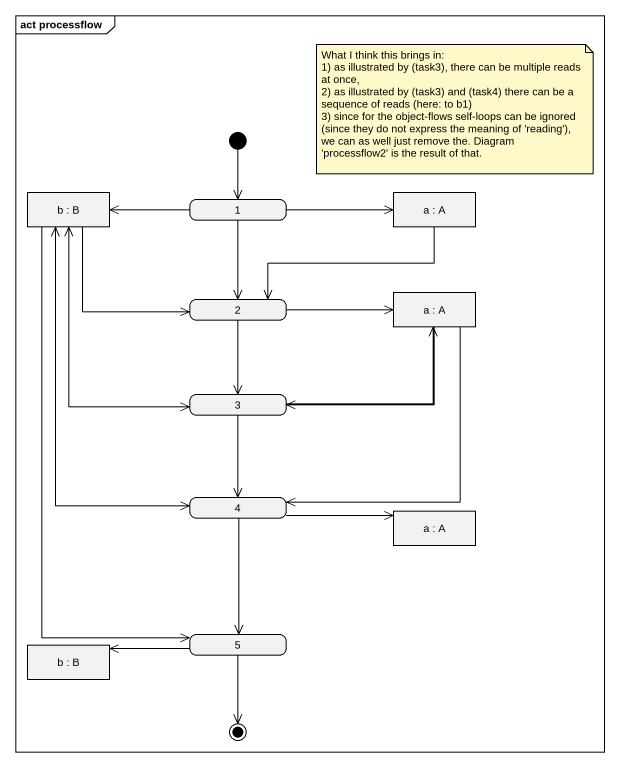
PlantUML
@startuml
mainframe act processflow
hide empty description
state "b : B" as b <<object>>
state "a : A" as a <<object>>
state "1" as s1
state "2" as s2
state "a : A" as a_2 <<object>>
state "3" as s3
state "4" as s4
state "a : A" as a_3 <<object>>
state "b : B" as b_2 <<object>>
state "5" as s5
[*] --> s1
b -right-> s2
b --> s3
b --> s4
b --> s5
a -left-> s2
s1 -left-> b
s1 -right-> a
s1 --> s2
s2 -right-> a_2
s2 --> s3
a_2 -left-> s3
a_2 --> s4
s3 -up-> b
s3 -right-> a_2
s3 --> s4
s4 -up-> b
s4 -right-> a_3
s4 --> s5
s5 -left-> b_2
s5 --> [*]
note as N1
  What I think this brings in:
  1) as illustrated by (task3), there can be multiple reads at once,
  2) as illustrated by (task3) and (task4) there can be a sequence of reads (here: to b1)
  3) since for the object-flows self-loops can be ignored (since they do not express the meaning of 'reading'), we can as well just remove the. Diagram 'processflow2' is the result of that.
end note
@enduml
